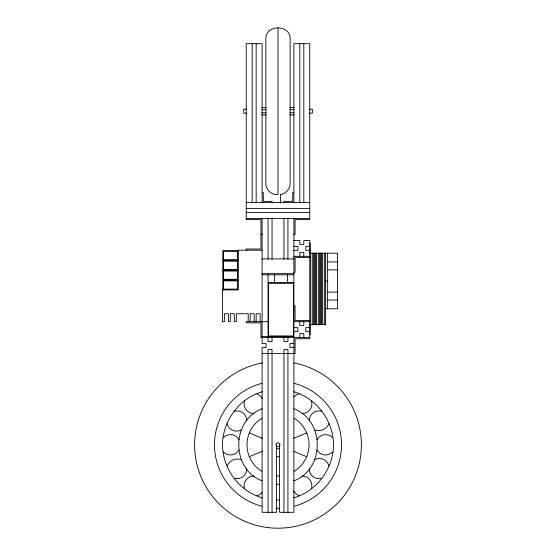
<?xml version="1.0" encoding="UTF-8"?>
<svg xmlns="http://www.w3.org/2000/svg" width="556" height="556" viewBox="0 0 556 556"><rect width="100%" height="100%" fill="white"/><g stroke="black" fill="none" stroke-linecap="round" stroke-linejoin="round"><path stroke-width="0.83" d="M249.31 432.915L262.383 438.33M306.683 456.698L293.617 451.27M262.147 391.778C239.066 398.416 222.671 420.92 222.47 444.8C222.671 468.68 239.066 491.184 262.14 497.822M262.161 408.743C230.976 420.412 230.962 469.153 262.133 480.85M249.303 456.664L262.376 451.263M293.624 438.337L306.697 432.936M293.839 480.857C325.024 469.188 325.038 420.447 293.867 408.75M293.853 497.822C316.934 491.184 333.329 468.68 333.53 444.8C333.329 420.92 316.934 398.416 293.86 391.778M280.377 194.551C285.986 193.898 290.447 188.609 290.135 182.966L290.135 39.434C291.233 24.054 264.767 24.054 265.865 39.434L265.865 182.966C265.448 189.478 271.516 195.295 278 194.6L278 27.8M279.71 484.29L276.29 484.29M279.599 500.122L276.401 500.122M261.827 107.53L266.088 107.53M289.912 107.53L294.173 107.53M246.885 109.233L243.646 109.233L243.646 113.167L246.885 113.167M309.115 109.233L312.354 109.233L312.354 113.167L309.115 113.167M261.827 109.678L266.088 109.678M289.912 109.678L294.173 109.678M261.827 112.722L266.088 112.722M289.912 112.722L294.173 112.722M261.827 114.87L266.088 114.87M289.912 114.87L294.173 114.87M262.112 192.612L263.308 192.612L263.308 201.348L272.044 201.348L272.044 202.544M293.888 192.612L292.692 192.612L292.692 201.348L283.956 201.348L283.956 202.544M246.232 202.544L309.768 202.544M246.232 208.5L309.768 208.5M246.232 212.468L309.768 212.468M246.232 218.432L309.768 218.432M260.924 234.312L262.112 234.312M293.888 234.312L295.076 234.312L295.076 219.62L309.768 219.62L309.768 43.688L293.888 43.688L293.888 202.544M293.888 240.435L299.844 240.435L299.844 244.404L303.812 244.404L303.812 240.435L309.768 240.435L309.768 338.764L295.076 338.764L295.076 353.456L262.112 353.456M309.768 243.25L310.172 243.25L310.172 253.182M293.888 246.391L297.856 246.391L297.856 250.36L293.888 250.36M309.768 246.391L305.8 246.391L305.8 250.36L309.768 250.36M262.112 250.2L238.288 250.2L238.288 289.912L222.4 289.912L222.4 321.688L224.388 321.688L224.388 313.744L228.356 313.744L228.356 321.688L230.344 321.688L230.344 313.744L234.312 313.744L234.312 321.688L236.3 321.688L236.3 313.744L248.212 313.744L248.212 321.688M238.288 250.596L222.796 250.596L222.796 289.912M309.768 253.182L337.568 253.182L337.568 308.782L325.656 308.782M293.888 256.323L309.768 256.323M309.768 257.511L295.076 257.511L295.076 272.204L293.888 272.204M262.112 258.936L293.888 258.936M222.796 260.423L238.288 260.423M327.644 261.918L337.568 261.918M327.644 269.862L337.568 269.862M222.796 270.258L238.288 270.258M262.112 273.628L293.888 273.628M262.112 274.824L293.888 274.824M222.796 280.085L238.288 280.085M325.656 280.982L327.644 280.982M268.068 282.768L293.888 282.768M327.644 292.102L337.568 292.102M327.644 300.038L337.568 300.038M293.888 305.8L295.076 305.8L295.076 320.492L309.768 320.492M268.124 321.688L246.232 321.688L246.232 322.876L260.924 322.876L260.924 337.568L309.768 337.568M293.888 321.688L309.768 321.688M309.768 324.662L325.656 324.662L325.656 253.182M293.888 327.644L297.856 327.644L297.856 331.612L293.888 331.612M309.768 327.644L305.8 327.644L305.8 331.612L309.768 331.612M309.768 334.594L310.172 334.594L310.172 324.662M262.112 336.38L293.888 336.38M293.888 343.532L289.912 343.532L289.912 347.5L293.888 347.5M327.644 253.182L327.644 308.782M324.662 253.182L324.662 324.662M322.682 253.182L322.682 324.662M321.688 253.182L321.688 324.662M320.694 253.182L320.694 324.662M319.7 253.182L319.7 324.662M318.706 253.182L318.706 324.662M316.718 253.182L316.718 324.662M315.732 253.182L315.732 324.662M314.738 253.182L314.738 324.662M313.744 253.182L313.744 324.662M312.75 253.182L312.75 324.662M310.762 253.182L310.762 324.662M303.812 43.688L303.812 202.544M303.812 256.323L303.812 252.348L299.844 252.348L299.844 256.323M303.812 321.688L303.812 325.656L299.844 325.656L299.844 321.688M303.812 337.568L303.812 333.6L299.844 333.6L299.844 337.568M299.844 43.688L299.844 202.544M293.888 218.432L293.888 512.312L279.571 512.312L279.571 444.8M287.932 218.432L287.932 259.006M287.932 337.568L287.932 341.544L283.956 341.544L283.956 337.568M287.932 512.312L287.932 349.488L283.956 349.488L283.956 512.312M287.431 274.824L287.431 282.768M283.956 218.432L283.956 259.006M280.377 194.357L280.377 203.03M276.429 444.8L276.429 512.312L262.112 512.312L262.112 347.5L266.088 347.5L266.088 343.532L262.112 343.532L262.112 218.432M274.525 274.824L274.525 282.768M272.044 218.432L272.044 259.006M272.044 337.568L272.044 341.544L268.068 341.544L268.068 337.568M272.044 512.312L272.044 349.488L268.068 349.488L268.068 512.312M268.068 218.432L268.068 259.006M268.068 274.546L268.068 336.38M262.112 202.544L262.112 43.688L246.232 43.688L246.232 219.62L260.924 219.62L260.924 249.012L246.232 249.012L246.232 250.2M260.132 321.688L260.132 313.744L256.156 313.744L256.156 321.688M256.156 43.688L256.156 202.544M254.168 321.688L254.168 313.744L250.2 313.744L250.2 321.688M252.188 43.688L252.188 202.544M293.881 362.929A83.4 83.4 0 0 1 347.417 491.024A83.4 83.4 0 0 1 208.583 491.024A83.4 83.4 0 0 1 262.119 362.929M294.444 383.425A63.544 63.544 0 0 1 294.444 506.175M279.647 508.323A63.544 63.544 0 0 1 276.353 508.323M261.556 506.175A63.544 63.544 0 0 1 261.556 383.425M241.624 429.732A9.723 9.723 0 0 1 227.133 423.728M254.05 413.546A9.723 9.723 0 0 1 244.501 401.105M256.955 393.926A11.092 11.092 0 0 1 262.314 398.624M311.513 401.119A9.723 9.723 0 0 1 301.971 413.56M328.874 423.755A11.092 11.092 0 0 1 314.383 429.753M223.415 437.614A9.723 9.723 0 0 1 238.962 439.664M309.254 420.85A9.723 9.723 0 0 1 321.695 411.301M317.038 439.664A9.723 9.723 0 0 1 332.585 437.614M332.585 451.986A9.723 9.723 0 0 1 317.038 449.936M314.376 459.868A9.723 9.723 0 0 1 328.867 465.872M321.681 478.313A9.723 9.723 0 0 1 309.24 468.771M301.95 476.054A9.723 9.723 0 0 1 311.499 488.495M299.045 495.674A11.092 11.092 0 0 1 293.686 490.976M227.126 465.845A11.092 11.092 0 0 1 241.617 459.847M238.962 449.936A9.723 9.723 0 0 1 223.415 451.986M244.487 488.481A9.723 9.723 0 0 1 254.029 476.04M246.746 468.75A9.723 9.723 0 0 1 234.305 478.299M262.022 492.526A9.723 9.723 0 0 1 256.928 495.667M234.319 411.287A9.723 9.723 0 0 1 246.76 420.829M293.978 397.074A9.723 9.723 0 0 1 299.072 393.933M279.557 456.615A11.912 11.912 0 0 1 276.443 456.615M294.256 418.348A31.039 31.039 0 0 1 294.221 471.273M279.633 475.797A31.039 31.039 0 0 1 276.367 475.79M261.786 471.252A31.039 31.039 0 0 1 261.813 418.327M279.522 448.47A3.968 3.968 0 0 1 276.478 448.47M237.488 251.388L223.588 251.388L223.588 259.631L237.488 259.631L237.488 251.388M237.488 261.223L223.588 261.223L223.588 269.458L237.488 269.458L237.488 261.223M237.488 271.05L223.588 271.05L223.588 279.293L237.488 279.293L237.488 271.05M237.488 280.877L223.588 280.877L223.588 289.12L237.488 289.12L237.488 280.877M293.492 283.164L268.472 283.164L268.472 335.984L293.492 335.984L293.492 283.164M276.791 446.378A1.988 1.988 0 0 0 279.967 445.057A1.988 1.988 0 0 0 277.242 442.965A1.988 1.988 0 0 0 276.791 446.378"/></g></svg>
